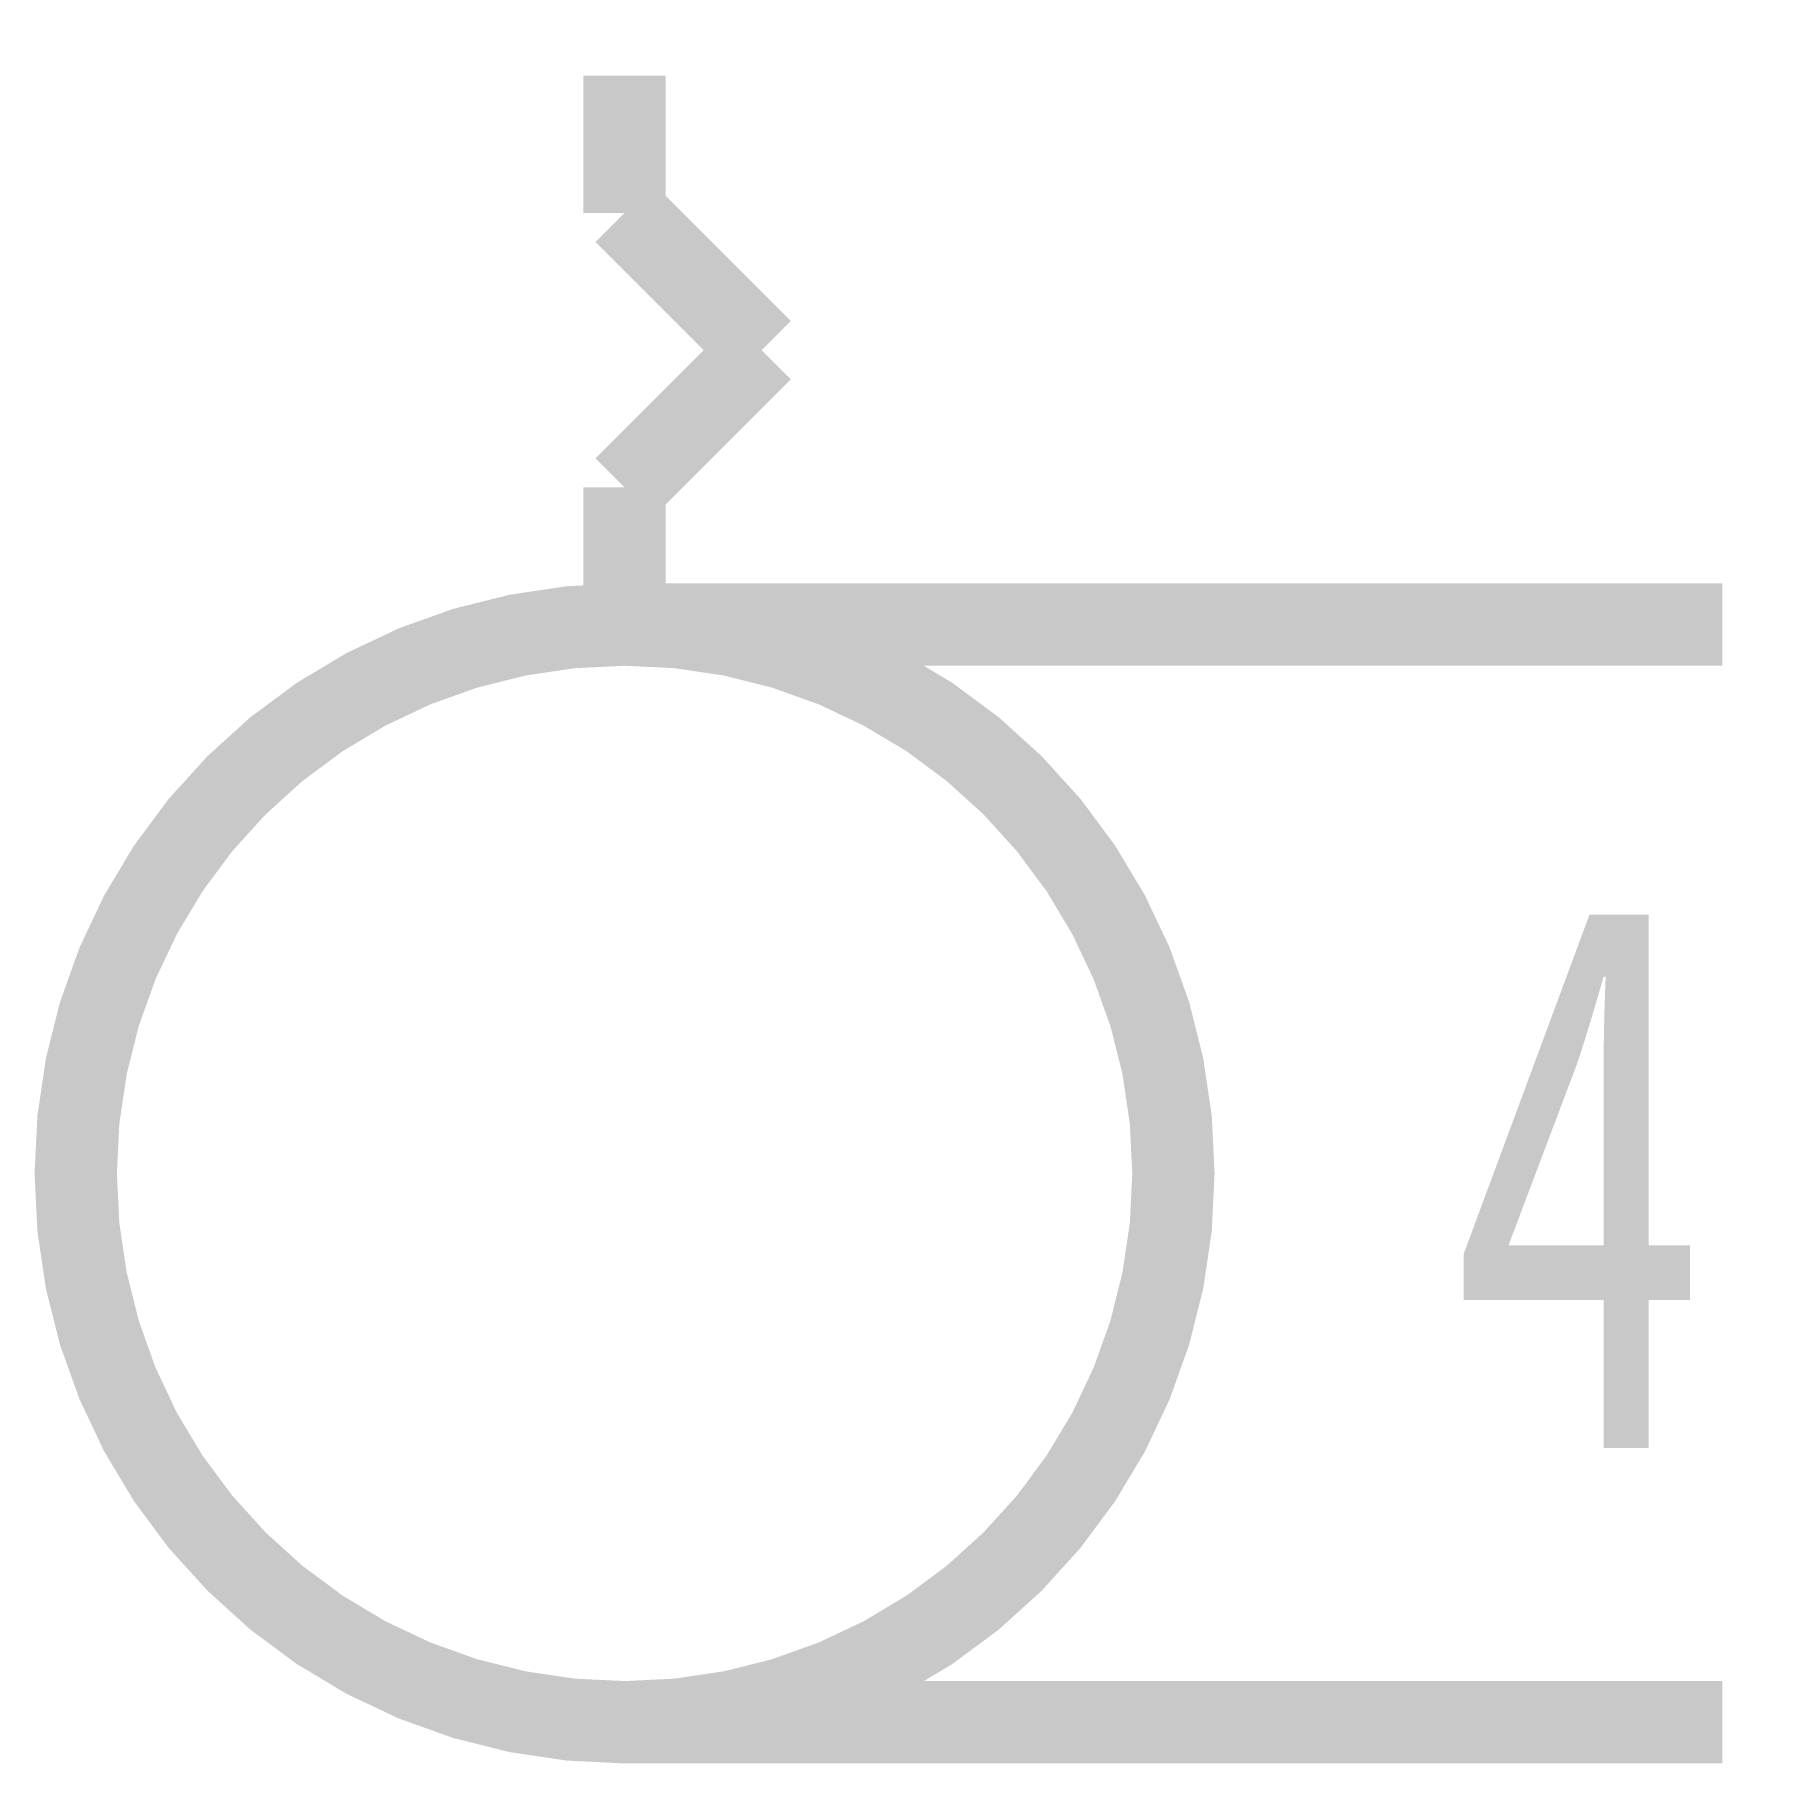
# Model space of a CAD drawing. Extents: x 4.85 to 11.15, y 0.85 to 7.15.
import ezdxf

# ---------------------------------------------------------------- set-up
doc = ezdxf.new("R2010")
doc.units = 0
doc.header["$MEASUREMENT"] = 0
doc.layers.get('0').update_dxf_attribs({"linetype": 'CONTINUOUS'})
doc.styles.add('LZ_FONTS_FS', font='hxm.ttf', dxfattribs={"width": 0.7})

msp = doc.modelspace()

# ---------------------------------------------------------------- linework, layer by layer
at = {"const_width": 0.3}
for points in [[(7, 6.5), (7, 7)], [(7.5, 6), (7, 6.5)], [(7.5, 6), (7, 5.5)], [(7, 5.5), (7, 5)], [(7, 5), (11, 5)], [(7, 1), (11, 1)]]:
    msp.add_lwpolyline(points, dxfattribs=at)
msp.add_lwpolyline([(7, 1, 1), (7, 5, 1), (7, 1, 1)], format="xyb", dxfattribs=at)

# ---------------------------------------------------------------- texts
at = {"insert": (10, 4), "char_height": 2, "width": 1.5, "attachment_point": 1, "style": 'LZ_FONTS_FS'}
msp.add_mtext('\\f宋体|b0|i0|c134|p2;4', dxfattribs=at)

doc.saveas('drawing.dxf')
